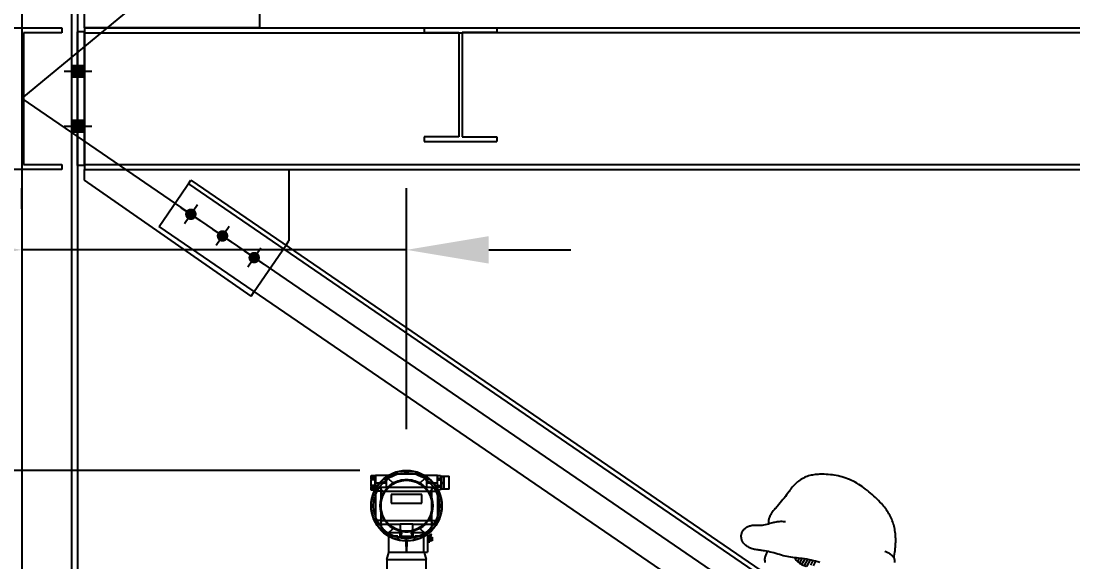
# Model space of a CAD drawing. Header units: metres. Extents: x 0 to 63075, y 0 to 44550.
# Drawn here: x 38528 to 40446, y 16561 to 17548 of the extents above; entities that cross this region are included whole.
import ezdxf

# ---------------------------------------------------------------- set-up
doc = ezdxf.new("R2010")
doc.units = ezdxf.units.M
doc.header["$LTSCALE"] = 75
doc.linetypes.add('HIDDEN2', pattern=[4.7625, 3.175, -1.5875])
doc.layers.add('AM_1', color=7, linetype='Continuous', lineweight=25)
for name, color, linetype in [('SDM', 7, 'Continuous'), ('SL1', 8, 'Continuous'), ('SL4', 4, 'Continuous'), ('ST1', 7, 'HIDDEN2')]:
    doc.layers.add(name, color=color, linetype=linetype)
doc.styles.add('ROMANS', font='ROMANS.SHX')
doc.dimstyles.new('75___1-75', dxfattribs={"dimscale": 75, "dimtxt": 2.5, "dimasz": 2, "dimexe": 1.5, "dimexo": 1, "dimgap": 0.5, "dimtad": 1, "dimdec": 0, "dimzin": 12, "dimtxsty": 'ROMANS', "dimcen": 0, "dimclrd": 256, "dimclre": 256, "dimclrt": 3, "dimazin": 3, "dimtfac": 1, "dimtdec": 0, "dimtmove": 0, "dimatfit": 0, "dimfxl": 1, "dimlwd": -1, "dimlwe": -1, "dimarcsym": 0})

# ---------------------------------------------------------------- blocks, each defined once
blk = doc.blocks.new('A$C0cd42728')
at = {"layer": 'SL1'}
for points in [[(1801.5, 6665.6), (1801.5, 6686.6), (1790.5, 6686.6), (1790.5, 6665.6)], [(1814, 6665.6), (1814, 6686.6), (1801.5, 6686.6), (1801.5, 6665.6)], [(1801.5, 6565.6), (1801.5, 6586.6), (1790.5, 6586.6), (1790.5, 6565.6)], [(1814, 6565.6), (1814, 6586.6), (1801.5, 6586.6), (1801.5, 6565.6)], [(2013.2, 6424.4), (2012.3, 6424.9), (2011.3, 6425.2), (2010.3, 6425.5), (2009.3, 6425.7), (2008.3, 6425.7), (2007.3, 6425.7), (2006.2, 6425.5), (2005.2, 6425.3), (2004.3, 6425), (2003.3, 6424.5), (2002.4, 6424), (2001.6, 6423.4), (2000.8, 6422.7), (2000.1, 6422), (1999.5, 6421.1), (1999, 6420.3), (1998.5, 6419.3), (1998.2, 6418.4), (1997.9, 6417.4), (1997.7, 6416.4), (1997.7, 6415.3), (1997.7, 6414.3), (1997.9, 6413.3), (1998.1, 6412.3), (1998.4, 6411.3), (1998.9, 6410.4), (1999.4, 6409.5), (2000, 6408.6), (2000.7, 6407.9), (2001.4, 6407.2), (2002.2, 6406.5), (2003.1, 6406), (2004, 6405.6), (2005, 6405.2), (2006, 6404.9), (2007, 6404.8), (2008.1, 6404.7), (2009.1, 6404.8), (2010.1, 6404.9), (2011.1, 6405.1), (2012.1, 6405.5), (2013, 6405.9), (2013.9, 6406.4), (2014.7, 6407), (2015.5, 6407.7), (2016.2, 6408.5), (2016.8, 6409.3), (2017.4, 6410.2), (2017.8, 6411.1), (2018.2, 6412.1), (2018.4, 6413.1), (2018.6, 6414.1), (2018.7, 6415.1), (2018.6, 6416.1), (2018.5, 6417.2), (2018.3, 6418.2), (2017.9, 6419.1), (2017.5, 6420.1), (2017, 6421), (2016.4, 6421.8), (2015.7, 6422.6), (2014.9, 6423.3), (2014.1, 6423.9)], [(2071, 6384.9), (2070.1, 6385.3), (2069.1, 6385.7), (2068.1, 6386), (2067.1, 6386.1), (2066.1, 6386.2), (2065, 6386.1), (2064, 6386), (2063, 6385.8), (2062, 6385.4), (2061.1, 6385), (2060.2, 6384.5), (2059.4, 6383.9), (2058.6, 6383.2), (2057.9, 6382.4), (2057.3, 6381.6), (2056.7, 6380.7), (2056.3, 6379.8), (2055.9, 6378.8), (2055.7, 6377.8), (2055.5, 6376.8), (2055.4, 6375.8), (2055.5, 6374.8), (2055.6, 6373.8), (2055.9, 6372.8), (2056.2, 6371.8), (2056.6, 6370.8), (2057.2, 6370), (2057.8, 6369.1), (2058.4, 6368.3), (2059.2, 6367.6), (2060, 6367), (2060.9, 6366.5), (2061.8, 6366), (2062.8, 6365.7), (2063.8, 6365.4), (2064.8, 6365.3), (2065.8, 6365.2), (2066.9, 6365.2), (2067.9, 6365.4), (2068.9, 6365.6), (2069.9, 6365.9), (2070.8, 6366.4), (2071.7, 6366.9), (2072.5, 6367.5), (2073.3, 6368.2), (2074, 6368.9), (2074.6, 6369.8), (2075.1, 6370.6), (2075.6, 6371.6), (2076, 6372.5), (2076.2, 6373.5), (2076.4, 6374.5), (2076.4, 6375.6), (2076.4, 6376.6), (2076.3, 6377.6), (2076, 6378.6), (2075.7, 6379.6), (2075.3, 6380.5), (2074.7, 6381.4), (2074.1, 6382.3), (2073.5, 6383), (2072.7, 6383.7), (2071.9, 6384.4)], [(2128.8, 6345.4), (2127.8, 6345.8), (2126.9, 6346.2), (2125.9, 6346.4), (2124.9, 6346.6), (2123.8, 6346.7), (2122.8, 6346.6), (2121.8, 6346.5), (2120.8, 6346.2), (2119.8, 6345.9), (2118.9, 6345.5), (2118, 6345), (2117.1, 6344.3), (2116.4, 6343.7), (2115.7, 6342.9), (2115.1, 6342.1), (2114.5, 6341.2), (2114.1, 6340.3), (2113.7, 6339.3), (2113.4, 6338.3), (2113.3, 6337.3), (2113.2, 6336.3), (2113.3, 6335.2), (2113.4, 6334.2), (2113.6, 6333.2), (2114, 6332.2), (2114.4, 6331.3), (2114.9, 6330.4), (2115.5, 6329.6), (2116.2, 6328.8), (2117, 6328.1), (2117.8, 6327.5), (2118.7, 6327), (2119.6, 6326.5), (2120.6, 6326.1), (2121.6, 6325.9), (2122.6, 6325.7), (2123.6, 6325.7), (2124.6, 6325.7), (2125.7, 6325.8), (2126.7, 6326.1), (2127.6, 6326.4), (2128.6, 6326.8), (2129.5, 6327.4), (2130.3, 6328), (2131.1, 6328.7), (2131.8, 6329.4), (2132.4, 6330.2), (2132.9, 6331.1), (2133.4, 6332), (2133.7, 6333), (2134, 6334), (2134.2, 6335), (2134.2, 6336), (2134.2, 6337.1), (2134, 6338.1), (2133.8, 6339.1), (2133.5, 6340.1), (2133, 6341), (2132.5, 6341.9), (2131.9, 6342.7), (2131.2, 6343.5), (2130.5, 6344.2), (2129.6, 6344.8)]]:
    blk.add_hatch(color=256, dxfattribs=at).paths.add_polyline_path(points, flags=17)
for p, q in [((1700, 9396.4), (1700, 4155.1)), ((1790.5, 9396.4), (1790.5, 4180.1)), ((1801.5, 9396.4), (1801.5, 4180.1)), ((1700, 6626.1), (3600, 8201.1)), ((2133.7, 6755.1), (2133.7, 6906.4)), ((1814, 6755.1), (1814, 6805.1)), ((1627, 6755.1), (1773, 6755.1)), ((1773, 6755.1), (1773, 6746)), ((1814, 6755.1), (1814, 6748.1)), ((1814, 6755.1), (2433.5, 6755.1)), ((2133.7, 6755.1), (1814, 6755.1)), ((2433.5, 6755.1), (2566.5, 6755.1)), ((2433.5, 6755.1), (2566.5, 6755.1)), ((2433.5, 6755.1), (2433.5, 6746.7)), ((2566.5, 6755.1), (5362, 6755.1)), ((2566.5, 6755.1), (2566.5, 6746.7)), ((1773, 6746), (1703.1, 6746)), ((1703.1, 6746), (1703.1, 6506.2)), ((1801.5, 6504.1), (1801.5, 6748.1)), ((1814, 6748.1), (1801.5, 6748.1)), ((1814, 6748.1), (1814, 6504.1)), ((1814, 6504.1), (1814, 6748.1)), ((1814, 6746), (2497.1, 6746)), ((2433.5, 6746.7), (2497.1, 6746.7)), ((2497.1, 6746.7), (2497.1, 6556.5)), ((2497.1, 6746), (2502.9, 6746)), ((2566.5, 6746.7), (2502.9, 6746.7)), ((2502.9, 6746.7), (2502.9, 6556.5)), ((5362, 6746), (2502.9, 6746)), ((1790.5, 6686.6), (1801.5, 6686.6)), ((1790.5, 6686.6), (1801.5, 6686.6)), ((1801.5, 6686.6), (1814, 6686.6)), ((1801.5, 6686.6), (1814, 6686.6)), ((1776.8, 6676.1), (1827.6, 6676.1)), ((1776.8, 6676.1), (1827.6, 6676.1)), ((1790.5, 6665.6), (1801.5, 6665.6)), ((1790.5, 6665.6), (1801.5, 6665.6)), ((1801.5, 6665.6), (1814, 6665.6)), ((1801.5, 6665.6), (1814, 6665.6)), ((1700, 6626.1), (5500, 4026.1)), ((1790.5, 6586.6), (1801.5, 6586.6)), ((1790.5, 6586.6), (1801.5, 6586.6)), ((1801.5, 6586.6), (1814, 6586.6)), ((1801.5, 6586.6), (1814, 6586.6)), ((1776.8, 6576.1), (1827.6, 6576.1)), ((1776.8, 6576.1), (1827.6, 6576.1)), ((1790.5, 6565.6), (1801.5, 6565.6)), ((1790.5, 6565.6), (1801.5, 6565.6)), ((1801.5, 6565.6), (1814, 6565.6)), ((1801.5, 6565.6), (1814, 6565.6)), ((2497.1, 6556.5), (2433.5, 6556.5)), ((2433.5, 6556.5), (2433.5, 6548.1)), ((2433.5, 6548.1), (2566.5, 6548.1)), ((2502.9, 6556.5), (2566.5, 6556.5)), ((2566.5, 6556.5), (2566.5, 6548.1)), ((1703.1, 6506.2), (1773, 6506.2)), ((1773, 6506.2), (1773, 6497.1)), ((1814, 6506.2), (5362, 6506.2)), ((1773, 6497.1), (1627, 6497.1)), ((1814, 6504.1), (1801.5, 6504.1)), ((1814, 6504.1), (1814, 6497.1)), ((1814, 6497.1), (5362, 6497.1)), ((1814, 6497.1), (2187, 6497.1)), ((1814, 6477.1), (1814, 6497.1)), ((2187, 6497.1), (2187, 6366.7)), ((2118.2, 6266.1), (1814, 6477.1)), ((1950.5, 6392.9), (2008.1, 6477.1)), ((2003.6, 6470.5), (2008.1, 6477.1)), ((2003.6, 6470.5), (5237.7, 4257.7)), ((2008.1, 6477.1), (5242.2, 4264.3)), ((2020, 6432.5), (1996.3, 6397.9)), ((2025.5, 6403.4), (1990.8, 6427.1)), ((5184.6, 4180.1), (1950.5, 6392.9)), ((2077.8, 6393), (2054.1, 6358.4)), ((2083.3, 6363.8), (2048.6, 6387.5)), ((2135.6, 6353.5), (2111.9, 6318.8)), ((2123.8, 6274.3), (2181.4, 6358.5)), ((2181.4, 6358.5), (2187, 6366.7)), ((2141, 6324.3), (2106.4, 6348)), ((2118.2, 6266.1), (2123.8, 6274.3))]:
    blk.add_line(p, q, dxfattribs=at)
blk = doc.blocks.new('*D36')
at = {"layer": 'Defpoints', "color": 0, "transparency": 16777216}
for p in [(35489.5, 16728.4), (39220.8, 16728.4), (39078.5, 16285.4)]:
    blk.add_point(p, dxfattribs=at)
at = {"layer": 'SDM', "transparency": 16777216}
for p, q in [((35489.5, 16878.4), (35489.5, 17585.6)), ((39145.8, 16728.4), (35377, 16728.4)), ((35489.5, 16285.4), (35489.5, 16728.4)), ((39003.5, 16285.4), (35377, 16285.4)), ((35489.5, 16135.4), (35489.5, 15985.4))]:
    blk.add_line(p, q, dxfattribs=at)
for points in [[(35464.5, 16878.4), (35514.5, 16878.4), (35489.5, 16728.4)], [(35464.5, 16135.4), (35514.5, 16135.4), (35489.5, 16285.4)]]:
    blk.add_solid(points, dxfattribs=at)
at = {"layer": 'SDM', "color": 3, "transparency": 16777216, "insert": (35358.2, 17307), "char_height": 187.5, "attachment_point": 5, "rotation": 90, "style": 'ROMANS'}
blk.add_mtext('443', dxfattribs=at)
blk = doc.blocks.new('*D37')
at = {"layer": 'Defpoints', "color": 0, "transparency": 16777216}
for p in [(38529.3, 17130.6), (38529.3, 17130.6), (39230.8, 16728.4)]:
    blk.add_point(p, dxfattribs=at)
at = {"layer": 'SDM', "transparency": 16777216}
for p, q in [((38529.3, 17205.6), (38529.3, 17243.1)), ((39230.8, 16803.4), (39230.8, 17243.1)), ((38379.3, 17130.6), (37672.1, 17130.6)), ((39230.8, 17130.6), (38529.3, 17130.6)), ((39380.8, 17130.6), (39530.8, 17130.6))]:
    blk.add_line(p, q, dxfattribs=at)
for points in [[(38379.3, 17155.6), (38379.3, 17105.6), (38529.3, 17130.6)], [(39380.8, 17155.6), (39380.8, 17105.6), (39230.8, 17130.6)]]:
    blk.add_solid(points, dxfattribs=at)
at = {"layer": 'SDM', "color": 3, "transparency": 16777216, "insert": (37950.7, 17261.8), "char_height": 187.5, "attachment_point": 5, "style": 'ROMANS'}
blk.add_mtext('702', dxfattribs=at)
blk = doc.blocks.new('m1900KC2')
at = {"layer": 'SDM'}
for points in [[(51.9, 625.5), (51.2, 629.1), (50.5, 632.7), (49.9, 636.3), (49.4, 640), (49, 643.6), (48.6, 647.2), (48.6, 647.2), (48.4, 650.3), (48.2, 653.4), (48.1, 656.5), (48.1, 659.6), (48.1, 662.7), (48.2, 665.8), (48.4, 668.9), (48.7, 672), (49, 675.1), (49.5, 678.1), (50, 681.2), (50.6, 684), (51.2, 686.8), (51.9, 689.6), (52.8, 692.4), (53.7, 695.1), (54.7, 697.8), (55.7, 700.4), (56.9, 703.1), (58.1, 705.6), (58.1, 705.6), (59.6, 708.4), (61.1, 711), (62.7, 713.6), (64.3, 716.2), (66.1, 718.7), (67.9, 721.2), (69.8, 723.7), (71.7, 726.1), (73.7, 728.4), (75.8, 730.8), (75.8, 730.8), (78.6, 733.8), (81.5, 736.8), (84.4, 739.8), (87.4, 742.7), (90.5, 745.5), (93.5, 748.3), (96.7, 751.1), (99.9, 753.8), (103.1, 756.4), (106.4, 758.9), (109.7, 761.4), (113, 763.8), (116.4, 766), (119.8, 768.2), (123.3, 770.3), (126.8, 772.3), (130.3, 774.1), (133.9, 775.9), (137.6, 777.5), (141.3, 779), (145.1, 780.3), (145.1, 780.3), (148.6, 781.5), (152.3, 782.6), (155.9, 783.5), (159.7, 784.4), (163.4, 785.2), (167.2, 785.8), (171, 786.4), (174.9, 786.9), (178.8, 787.2), (182.7, 787.5), (186.6, 787.7), (190.6, 787.8), (193.3, 787.8), (196.1, 787.7), (198.8, 787.6), (201.5, 787.4), (204.2, 787.1), (206.9, 786.8), (209.6, 786.3), (212.2, 785.8), (214.8, 785.1), (217.4, 784.4), (219.9, 783.5), (222.4, 782.6), (224.8, 781.5), (227.2, 780.3), (227.2, 780.3), (229.6, 779), (231.9, 777.6), (234.2, 776.1), (236.4, 774.5), (238.5, 772.8), (240.6, 771), (242.6, 769.1), (244.5, 767.1), (246.4, 765.1), (248.2, 763.1), (250, 761), (251.7, 758.9), (253.4, 756.7), (255.1, 754.5), (255.1, 754.5), (257.5, 751.3), (259.8, 748.1), (262.2, 744.9), (264.5, 741.7), (267, 738.5), (269.5, 735.4), (272.1, 732.2), (274.7, 729.1), (277.5, 726), (277.5, 726), (278.9, 724.4), (280.3, 722.9), (281.7, 721.3), (283.1, 719.7), (284.4, 718.1), (285.7, 716.5), (287, 714.8), (288.2, 713.2), (289.4, 711.5), (290.5, 709.9), (291.5, 708.2), (292.3, 706.4), (293.1, 704.7), (293.8, 702.9), (293.8, 702.9), (294.1, 702.1), (294.3, 701.3), (294.5, 700.4), (294.7, 699.6), (294.8, 698.7), (295, 697.9), (295, 697), (295.1, 696.1), (295.1, 695.3), (295.1, 694.4), (295.1, 693.5), (295.1, 692.6), (295, 691.7)], [(69, 638.4), (67.5, 637.9), (66, 637.4), (64.5, 636.8), (63, 636), (61.6, 635.2), (60.2, 634.3), (60.2, 634.3), (59, 633.5), (57.9, 632.6), (56.8, 631.7), (55.7, 630.8), (54.8, 629.8), (53.9, 628.7), (53.1, 627.6), (52.4, 626.5), (51.8, 625.3), (51.3, 624.1), (51.3, 624.1), (51, 623), (50.7, 621.8), (50.5, 620.6), (50.3, 619.3), (50.2, 618.1), (50.1, 616.7)], [(195, 616.7), (199.2, 617.9), (203.4, 619.1), (207.6, 620.1), (211.9, 621.1), (216.2, 622), (220.6, 622.8), (224.9, 623.5), (229.3, 624.1), (233, 624.6), (236.8, 625), (240.5, 625.5), (244.2, 625.9), (247.9, 626.3), (251.6, 626.8), (255.3, 627.4), (258.9, 628.1), (262.5, 628.9), (262.5, 628.9), (266.2, 629.8), (269.8, 630.8), (273.4, 631.8), (277, 632.9), (280.6, 634), (284.3, 635), (287.9, 636), (291.5, 636.9), (295.2, 637.8), (298.9, 638.5), (302.6, 639.1), (304.8, 639.4), (307, 639.7), (309.1, 640), (311.3, 640.3), (313.5, 640.5), (315.7, 640.9), (317.8, 641.2), (320, 641.6), (322.1, 642), (324.3, 642.5), (326.4, 643.1), (328.4, 643.8), (330, 644.4), (331.6, 645.1), (333.1, 645.9), (334.6, 646.7), (336.1, 647.6), (337.5, 648.6), (338.8, 649.6), (340.1, 650.8), (341.3, 652), (341.3, 652), (342.2, 653), (343.1, 654), (343.9, 655.1), (344.6, 656.2), (345.2, 657.3), (345.8, 658.5), (346.4, 659.7), (346.8, 661), (347.2, 662.2), (347.4, 663.5), (347.4, 663.5), (347.6, 664.8), (347.7, 666.2), (347.7, 667.5), (347.7, 668.8), (347.5, 670.1), (347.2, 671.4), (346.9, 672.7), (346.5, 674), (346, 675.2), (345.4, 676.4), (345.4, 676.4), (344.7, 677.7), (343.8, 679), (342.9, 680.2), (341.9, 681.3), (340.9, 682.4), (339.7, 683.4), (338.5, 684.3), (337.3, 685.1), (336, 685.9), (334.7, 686.5), (333.3, 687.1), (331.9, 687.6), (330.5, 688), (328.7, 688.4), (326.9, 688.7), (325, 688.9), (323.2, 689), (321.4, 689.1), (319.5, 689.1), (317.7, 689.1), (315.8, 689.1), (314, 689), (312.2, 689.1), (310.3, 689.1), (308.5, 689.2), (306.7, 689.3), (303.7, 689.7), (300.8, 690.3), (297.8, 690.9), (294.9, 691.7), (292, 692.6), (289, 693.4), (289, 693.4), (286.8, 694), (284.6, 694.6), (282.4, 695.1), (280.2, 695.6), (278, 695.9), (275.7, 696.2), (273.5, 696.4), (271.2, 696.5), (269, 696.5), (266.7, 696.4), (264.4, 696.2), (262.1, 695.9)], [(297.2, 638.1), (297.2, 637.9), (297.3, 637.7), (297.4, 637.5), (297.5, 637.4), (297.5, 637.2), (297.6, 637), (297.7, 636.8), (297.8, 636.6), (297.9, 636.4), (298.6, 634.8), (299.4, 633.2), (300.1, 631.7), (300.9, 630.1), (301.5, 628.5), (301.9, 626.9), (301.9, 626.9), (302.2, 625.2), (302.4, 623.5), (302.4, 621.8), (302.3, 620.1), (302.1, 618.4), (301.9, 616.7)], [(203.5, 618.9), (208.5, 610.3)], [(208.7, 620.3), (213.6, 611.7)], [(213.9, 621.5), (221, 609.1)], [(219.3, 622.4), (226, 610.8)], [(244.1, 625.9), (243.8, 625.3), (243.5, 624.8), (243.2, 624.3), (242.9, 623.8), (242.5, 623.3), (242.2, 622.8), (242.2, 622.8), (241, 621.3), (239.8, 619.8), (238.5, 618.5), (237.1, 617.2), (235.7, 616), (234.1, 614.8), (232.5, 613.8), (230.9, 612.8), (229.2, 612), (227.4, 611.2), (225.7, 610.5), (223.8, 609.9), (221.6, 609.2), (221.4, 609.1)], [(224.6, 623.3), (230.7, 612.8)], [(230, 624.2), (235, 615.7)], [(235.6, 624.9), (238.9, 619.1)], [(241.1, 625.5), (242.5, 623.2)]]:
    blk.add_lwpolyline(points, dxfattribs=at)
blk = doc.blocks.new('A$C542b401d')
at = {"layer": 'SL4'}
for p, q in [((124.7, 1777.6), (115, 1777.6)), ((115, 1754), (115, 1777.6)), ((124.7, 1777.6), (124.7, 1754)), ((125.7, 1777), (124.7, 1777)), ((130, 1777.6), (125.7, 1777.6)), ((125.7, 1754), (125.7, 1777.6)), ((130.7, 1779), (130, 1777.8)), ((130, 1776.2), (130, 1777.8)), ((130, 1765.8), (130, 1776.2)), ((130, 1755.4), (130, 1765.8)), ((130.7, 1778.9), (130.7, 1779)), ((135.8, 1779), (130.7, 1779)), ((135.8, 1778.9), (130.7, 1778.9)), ((130.7, 1771.3), (130.7, 1773.4)), ((130.7, 1773.4), (135.8, 1773.4)), ((135.8, 1771.3), (130.7, 1771.3)), ((135.8, 1779), (135.8, 1778.9)), ((136.5, 1777.8), (135.8, 1779)), ((135.8, 1773.4), (135.8, 1771.3)), ((136.5, 1765.8), (136.5, 1779.8)), ((161, 1779.8), (136.5, 1779.8)), ((136.5, 1754.9), (136.5, 1765.8)), ((144, 1765.8), (136.5, 1765.8)), ((159.7, 1773.7), (168.4, 1765)), ((217.6, 1765), (226.3, 1773.7)), ((249.5, 1779.8), (225, 1779.8)), ((249.5, 1765.8), (242, 1765.8)), ((249.5, 1779.8), (249.5, 1765.8)), ((257.5, 1779.2), (249.5, 1779.2)), ((249.5, 1765.8), (249.5, 1754.9)), ((257.5, 1779.2), (250.5, 1779.2)), ((250.5, 1779.2), (250.5, 1773.2)), ((250.5, 1773.2), (257.5, 1773.2)), ((257.5, 1771.8), (250.5, 1771.8)), ((250.5, 1771.8), (250.5, 1759.8)), ((257.5, 1779.2), (257.5, 1779.2)), ((257.5, 1773.2), (257.5, 1779.2)), ((257.5, 1773.2), (257.5, 1771.8)), ((257.5, 1759.8), (257.5, 1771.8)), ((115, 1754), (124.7, 1754)), ((124.7, 1754.6), (125.7, 1754.6)), ((125.7, 1754), (130, 1754)), ((130, 1753.8), (130, 1755.4)), ((130, 1753.8), (130.7, 1752.6)), ((130.7, 1758.2), (130.7, 1760.3)), ((130.7, 1760.3), (135.8, 1760.3)), ((135.8, 1758.2), (130.7, 1758.2)), ((130.7, 1752.7), (135.3, 1752.7)), ((130.7, 1752.6), (130.7, 1752.7)), ((130.7, 1752.6), (135.3, 1752.6)), ((135.8, 1760.3), (135.8, 1758.2)), ((136.4, 1754.4), (136.5, 1755.4)), ((151.8, 1748.4), (143.1, 1757.1)), ((242.9, 1757.1), (234.2, 1748.4)), ((250.5, 1759.8), (257.5, 1759.8)), ((257.5, 1758.4), (250.5, 1758.4)), ((250.5, 1758.4), (250.5, 1753)), ((250.8, 1752.4), (257.5, 1752.4)), ((250.8, 1752.4), (257.5, 1752.4)), ((257.5, 1759.8), (257.5, 1758.4)), ((257.5, 1752.4), (257.5, 1758.4)), ((257.5, 1752.4), (257.5, 1752.4)), ((165.1, 1744.3), (220.9, 1744.3)), ((165.1, 1728.5), (165.1, 1744.3)), ((220.9, 1728.5), (165.1, 1728.5)), ((220.9, 1744.3), (220.9, 1728.5)), ((143.1, 1690.5), (151.8, 1699.2)), ((234.2, 1699.2), (242.9, 1690.5)), ((149.2, 1672.5), (147.7, 1672.1)), ((147.7, 1672.1), (149, 1667.3)), ((150.4, 1667.7), (149.2, 1672.5)), ((154.5, 1672.1), (154.5, 1639.3)), ((168.4, 1682.6), (159.7, 1673.9)), ((226.3, 1673.9), (217.6, 1682.6)), ((146.2, 1666.8), (146.2, 1659.8)), ((149, 1666.8), (146.2, 1666.8)), ((146.2, 1659.8), (149, 1659.8)), ((149, 1667.3), (150.4, 1667.7)), ((149, 1667.3), (149, 1659.3)), ((149, 1667.3), (150.8, 1667.3)), ((149, 1659.3), (150.8, 1659.3)), ((150.5, 1668.3), (154.5, 1668.3)), ((150.5, 1668.3), (150.5, 1667.3)), ((150.5, 1658), (150.5, 1659.3)), ((153.5, 1658), (150.5, 1658)), ((150.8, 1667.3), (150.8, 1659.3)), ((150.8, 1667.3), (154.1, 1667.3)), ((150.8, 1659.3), (154.1, 1659.3)), ((154.5, 1658.3), (153.5, 1658.3)), ((153.5, 1658), (153.5, 1658.3)), ((154.1, 1667.3), (154.1, 1659.3)), ((161.7, 1667.4), (161.7, 1639.3)), ((191.5, 1649.3), (191.5, 1659.3)), ((194.5, 1659.3), (194.5, 1649.3)), ((225, 1638.3), (225, 1667.8)), ((161.7, 1639.3), (154.5, 1639.3)), ((160.5, 1638.3), (157.4, 1625.6)), ((160.5, 1638.3), (225.5, 1638.3)), ((161, 1639.3), (161, 1638.3)), ((194.5, 1649.3), (191.5, 1649.3)), ((193, 1649.3), (193, 1638.3)), ((228.6, 1625.6), (225.5, 1638.3)), ((228.6, 1625.6), (157.4, 1625.6)), ((157.4, 1601.8), (157.4, 1625.6)), ((228.6, 1625.6), (228.6, 1601.8))]:
    blk.add_line(p, q, dxfattribs=at)
for centre, radius, start, end in [((193, 1723.8), 64.5, 90, 270), ((193, 1723.8), 64, 90, 270), ((193, 1723.8), 64.5, 270, 90), ((193, 1723.8), 64, 270, 90), ((193, 1723.8), 60, 123.7553, 146.2447), ((193, 1723.8), 46.6, 90, 270), ((193, 1723.8), 60, 90, 123.7553), ((193, 1723.8), 48, 90, 120.892), ((193, 1723.8), 60, 56.2447, 90), ((193, 1723.8), 48, 59.108, 90), ((193, 1723.8), 46.6, 270, 90), ((193, 1723.8), 60, 33.7553, 56.2447), ((193, 1723.8), 60, 146.2447, 213.7553), ((193, 1723.8), 48, 149.108, 210.892), ((193, 1723.8), 48, 120.892, 149.108), ((193, 1723.8), 48, 30.892, 59.108), ((193, 1723.8), 48, 329.108, 30.892), ((193, 1723.8), 60, 326.2447, 33.7553), ((193, 1723.8), 60, 213.7553, 236.2447), ((193, 1723.8), 48, 210.892, 239.108), ((193, 1723.8), 48, 300.892, 329.108), ((193, 1723.8), 60, 303.7553, 326.2447), ((193, 1723.8), 60, 236.2447, 270), ((193, 1723.8), 48, 239.108, 270), ((193, 1723.8), 48, 270, 300.892), ((193, 1723.8), 60, 270, 303.7553), ((149, 1667.3), 1.5, 0, 15)]:
    blk.add_arc(centre, radius, start, end, dxfattribs=at)
for points, knots in [([(130.7, 1778.9), (130.5, 1778.4), (130.1, 1777.5), (130, 1776.6), (130, 1776.2)], [0, 0, 0, 0, 0.563596, 1, 1, 1, 1]), ([(130, 1776.2), (130, 1775.7), (130.1, 1774.8), (130.5, 1773.8), (130.7, 1773.4)], [0, 0, 0, 0, 0.554654, 1, 1, 1, 1]), ([(130.7, 1771.3), (130.5, 1770.3), (130.1, 1768.5), (130, 1766.6), (130, 1765.8)], [0, 0, 0, 0, 0.563596, 1, 1, 1, 1]), ([(130, 1765.8), (130, 1764.8), (130.1, 1762.9), (130.5, 1761.1), (130.7, 1760.3)], [0, 0, 0, 0, 0.554654, 1, 1, 1, 1]), ([(136.5, 1776.2), (136.5, 1776.7), (136.4, 1777.6), (136, 1778.5), (135.8, 1778.9)], [0, 0, 0, 0, 0.554654, 1, 1, 1, 1]), ([(135.8, 1773.4), (136, 1774), (136.4, 1774.9), (136.5, 1775.8), (136.5, 1776.2)], [0, 0, 0, 0, 0.563596, 1, 1, 1, 1]), ([(136.5, 1765.8), (136.5, 1766.8), (136.4, 1768.7), (136, 1770.5), (135.8, 1771.3)], [0, 0, 0, 0, 0.554654, 1, 1, 1, 1]), ([(135.8, 1760.3), (136, 1761.3), (136.4, 1763.1), (136.5, 1765), (136.5, 1765.8)], [0, 0, 0, 0, 0.563596, 1, 1, 1, 1]), ([(130.7, 1758.2), (130.5, 1757.6), (130.1, 1756.7), (130, 1755.8), (130, 1755.4)], [0, 0, 0, 0, 0.563596, 1, 1, 1, 1]), ([(130, 1755.4), (130, 1754.9), (130.1, 1754), (130.5, 1753.1), (130.7, 1752.7)], [0, 0, 0, 0, 0.554654, 1, 1, 1, 1]), ([(136.5, 1755.4), (136.5, 1755.9), (136.4, 1756.9), (136, 1757.8), (135.8, 1758.2)], [0, 0, 0, 0, 0.554654, 1, 1, 1, 1])]:
    blk.add_open_spline(points, degree=3, knots=knots, dxfattribs=at)
at = {"layer": 'ST1'}
for p, q in [((156, 1765.8), (136.5, 1765.8)), ((158.4, 1773), (151.3, 1773)), ((156, 1765.8), (156, 1769)), ((156, 1757.3), (156, 1765.8)), ((165.7, 1779.8), (161, 1779.8)), ((216.3, 1781.8), (169.7, 1781.8)), ((225, 1779.8), (220.3, 1779.8)), ((234.7, 1773), (227.6, 1773)), ((230, 1769), (230, 1765.8)), ((249.5, 1765.8), (230, 1765.8)), ((230, 1765.8), (230, 1757.3)), ((250.5, 1776.2), (257.5, 1776.2)), ((250.5, 1773.2), (250.5, 1771.8)), ((250.5, 1771), (257.5, 1771)), ((135.3, 1752.7), (135.8, 1752.7)), ((135.3, 1752.6), (135.8, 1752.6)), ((135.8, 1752.6), (136.5, 1753.8)), ((135.8, 1752.7), (135.8, 1752.6)), ((136.5, 1754.9), (136.5, 1697.1)), ((146.5, 1750.5), (136.5, 1750.5)), ((140.2, 1757.3), (156, 1757.3)), ((146.5, 1750.5), (146.5, 1757.3)), ((146.5, 1697.1), (146.5, 1750.5)), ((239.5, 1750.5), (146.5, 1750.5)), ((156, 1757.3), (230, 1757.3)), ((230, 1757.3), (245.8, 1757.3)), ((239.5, 1757.3), (239.5, 1750.5)), ((239.5, 1750.5), (249.5, 1750.5)), ((239.5, 1750.5), (239.5, 1697.1)), ((249.5, 1754.9), (249.5, 1697.1)), ((249.5, 1752.4), (250.8, 1752.4)), ((250.5, 1760.6), (257.5, 1760.6)), ((250.5, 1759.8), (250.5, 1758.4)), ((250.5, 1755.4), (257.5, 1755.4)), ((250.5, 1753), (250.5, 1752.4)), ((250.5, 1752.4), (250.8, 1752.4)), ((146.5, 1697.1), (136.5, 1697.1)), ((147.5, 1690.3), (140.2, 1690.3)), ((146.5, 1690.3), (146.5, 1697.1)), ((239.5, 1697.1), (146.5, 1697.1)), ((147.5, 1690.3), (147.5, 1685.6)), ((181.5, 1690.3), (147.5, 1690.3)), ((181.5, 1674.3), (181.5, 1690.3)), ((181.5, 1690.3), (204.5, 1690.3)), ((204.5, 1690.3), (204.5, 1674.3)), ((238.5, 1690.3), (204.5, 1690.3)), ((245.8, 1690.3), (238.5, 1690.3)), ((238.5, 1685.6), (238.5, 1690.3)), ((239.5, 1697.1), (249.5, 1697.1)), ((239.5, 1697.1), (239.5, 1690.3)), ((154.5, 1674.6), (154.5, 1672.1)), ((154.8, 1674.3), (163, 1674.3)), ((161.7, 1674.3), (161.7, 1667.4)), ((163, 1674.3), (181.5, 1674.3)), ((163, 1674.3), (163, 1668.3)), ((181.5, 1674.3), (181.5, 1666.3)), ((181.5, 1674.3), (184.5, 1674.3)), ((182.7, 1672.3), (182.7, 1671.4)), ((184.5, 1672.3), (182.7, 1672.3)), ((182.7, 1671.4), (184.7, 1667.8)), ((184.5, 1674.3), (184.5, 1672.3)), ((203.3, 1671.4), (201.2, 1667.8)), ((201.5, 1672.3), (201.5, 1674.3)), ((201.5, 1674.3), (204.5, 1674.3)), ((203.3, 1672.3), (201.5, 1672.3)), ((203.3, 1671.4), (203.3, 1672.3)), ((204.5, 1674.3), (223, 1674.3)), ((204.5, 1666.3), (204.5, 1674.3)), ((223, 1674.3), (231.2, 1674.3)), ((223, 1668.3), (223, 1674.3)), ((225, 1667.8), (225, 1674.3)), ((149, 1667.3), (150.4, 1667.7)), ((150.5, 1667.3), (150.5, 1659.3)), ((150.8, 1667.3), (150.8, 1659.3)), ((163, 1668.3), (177.5, 1668.3)), ((177.5, 1661.2), (177.5, 1668.3)), ((181.5, 1666.3), (193, 1666.3)), ((184.7, 1667.8), (201.2, 1667.8)), ((193, 1638.3), (193, 1666.3)), ((193, 1666.3), (204.5, 1666.3)), ((208.5, 1668.3), (208.5, 1661.2)), ((208.5, 1668.3), (223, 1668.3))]:
    blk.add_line(p, q, dxfattribs=at)
for centre, radius, start, end in [((179.4, 1757.7), 26, 111.8748, 143.8454), ((206.6, 1757.7), 26, 36.1546, 68.1252), ((193, 1723.8), 62.5, 147.5882, 154.6889), ((193, 1723.8), 62.5, 25.3111, 32.4118), ((193, 1723.8), 62.5, 205.3111, 212.4118), ((193, 1723.8), 62.5, 327.5882, 334.6889), ((158.5, 1685.6), 11, 180, 227.9404), ((193, 1723.8), 62.5, 227.9404, 232.3728), ((193, 1723.8), 62.5, 307.6272, 312.0596), ((227.5, 1685.6), 11, 312.0596, 0)]:
    blk.add_arc(centre, radius, start, end, dxfattribs=at)
for points, knots in [([(156, 1769), (156.4, 1769.8), (157.2, 1771.3), (158.1, 1772.6), (158.5, 1773.2)], [0, 0, 0, 0, 0.518711, 1, 1, 1, 1]), ([(164.4, 1778.9), (164.4, 1778.9), (164.9, 1779.2), (165.5, 1779.7), (165.7, 1779.8), (165.7, 1779.8)], [0, 0, 0, 0, 0.001198, 0.526796, 1, 1, 1, 1]), ([(220.3, 1779.8), (220.3, 1779.8), (220.4, 1779.7), (221, 1779.3), (221.7, 1778.8), (222.6, 1778.2), (223.2, 1777.7), (223.4, 1777.5)], [0, 0, 0, 0, 0.279899, 0.430347, 0.591441, 0.899119, 1, 1, 1, 1]), ([(227.5, 1773.1), (227.9, 1772.5), (228.8, 1771.3), (229.6, 1769.8), (230, 1769)], [0, 0, 0, 0, 0.469791, 1, 1, 1, 1]), ([(135.8, 1752.7), (136, 1753.2), (136.3, 1753.7), (136.4, 1754.3), (136.4, 1754.4)], [0, 0, 0, 0, 0.88934, 1, 1, 1, 1])]:
    blk.add_open_spline(points, degree=3, knots=knots, dxfattribs=at)

msp = doc.modelspace()

# ---------------------------------------------------------------- block references
at = {"layer": 'AM_1', "extrusion": (0, 0, -1), "xscale": 0.939963359523275, "yscale": 0.939963359523275, "zscale": -0.9399633595209468}
msp.add_blockref('m1900KC2', (-40168.3, 15980.9), dxfattribs=at)
at = {"layer": 'SDM'}
msp.add_blockref('A$C0cd42728', (36829.3, 10780.3), dxfattribs=at)
at = {"layer": 'SDM', "xscale": -1}
msp.add_blockref('A$C542b401d', (39423.8, 14940.1), dxfattribs=at)

# ---------------------------------------------------------------- dimensions: what is measured, and where the dimension line sits
at = {"layer": 'SDM'}
dim = msp.add_linear_dim(base=(35489.5, 16728.4), p1=(39078.5, 16285.4), p2=(39220.8, 16728.4), angle=90, dimstyle='75___1-75', dxfattribs=at)
dim.commit()
dim.dimension.update_dxf_attribs({"geometry": '*D36', "text_midpoint": (35358.2, 17307)})
dim = msp.add_linear_dim(base=(38529.2553762, 17130.5558596), p1=(39230.7553762, 16728.4390237), p2=(38529.2553762, 17130.5558596), dimstyle='75___1-75', dxfattribs=at)
dim.commit()
dim.dimension.update_dxf_attribs({"geometry": '*D37', "text_midpoint": (37950.6839477, 17130.5558596), "dimtype": 160})

doc.saveas('drawing.dxf')
